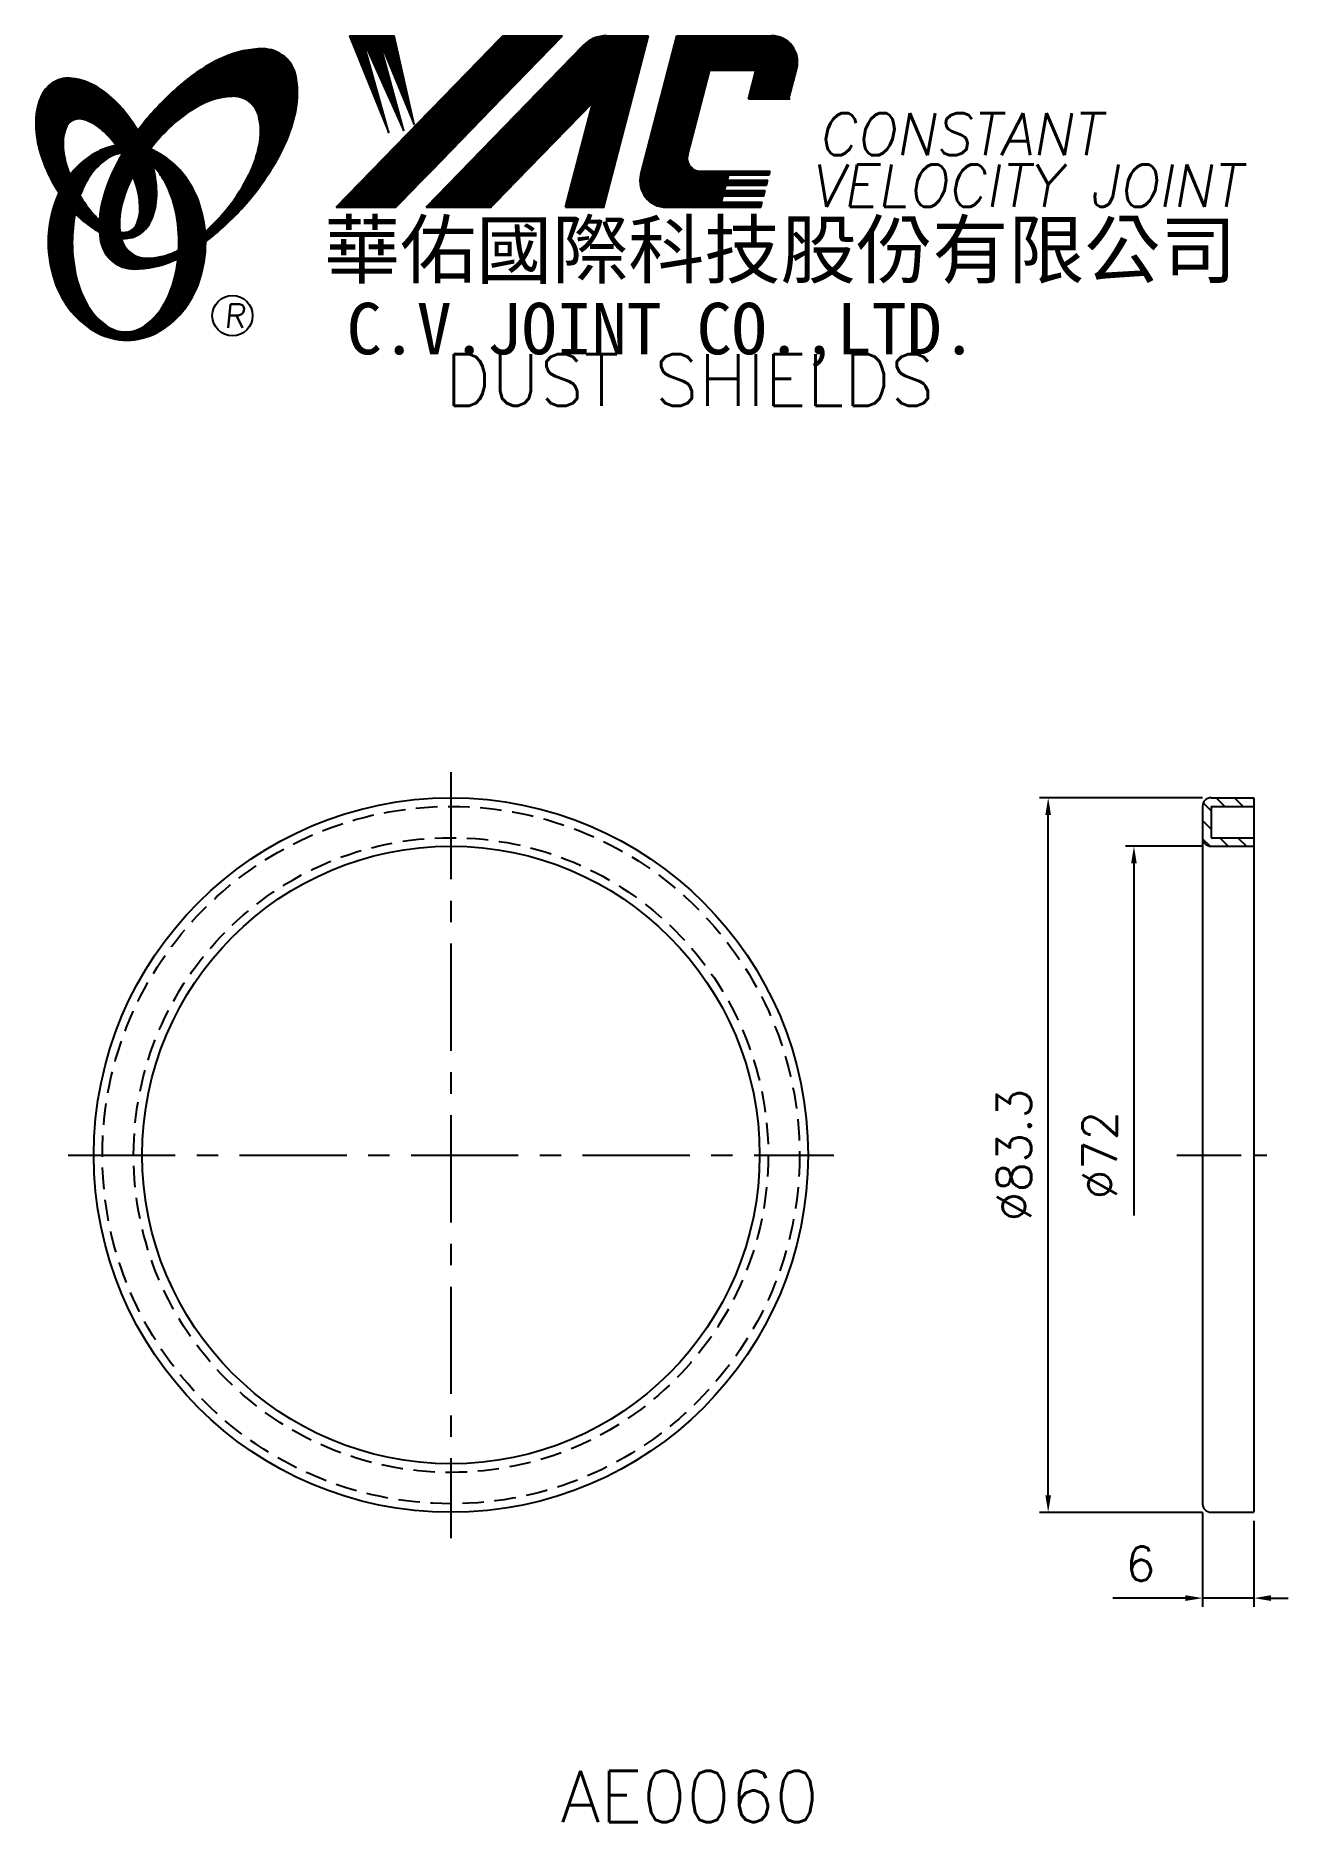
# Model space of a CAD drawing. Extents: x 89 to 235, y 3 to 211.
import ezdxf
from ezdxf.enums import TextEntityAlignment as Align

# ---------------------------------------------------------------- set-up
doc = ezdxf.new("R2010")
doc.units = 0
doc.header["$LTSCALE"] = 10
doc.header["$MEASUREMENT"] = 0
doc.linetypes.add('CENTER', pattern=[2, 1.25, -0.25, 0.25, -0.25])
doc.linetypes.add('HIDDEN', pattern=[0.375, 0.25, -0.125])
doc.layers.get('0').update_dxf_attribs({"linetype": 'CONTINUOUS'})
doc.layers.get('DEFPOINTS').update_dxf_attribs({"linetype": 'CONTINUOUS'})
doc.layers.add('4', color=4, linetype='CONTINUOUS')
doc.styles.add('CHINA', font='KAIU.TTF')
doc.styles.add('ITALICC', font='simplex.shx')
doc.dimstyles.new('STANDARD$0', dxfattribs={"dimtxt": 4, "dimasz": 2, "dimexe": 1, "dimexo": 1, "dimgap": 2, "dimtad": 1, "dimdec": 4, "dimzin": 10, "dimtxsty": 'ITALICC', "dimcen": 2, "dimclrd": 5, "dimclre": 5, "dimclrt": 18, "dimaunit": 1, "dimazin": 3, "dimtp": 0.1, "dimtfac": 0.7, "dimtdec": 4, "dimtmove": 0, "dimatfit": 3, "dimtolj": 1, "dimtzin": 10})
pattern_1 = [(45, (-9.95653, 3.967395), (-0.00883883476, 0.00883883476), [])]
pattern_2 = [(45, (158.634015, -32.337015), (-0.00727476112, 0.00727476112), [])]

# ---------------------------------------------------------------- blocks, each defined once
blk = doc.blocks.new('*D14')
at = {"color": 5, "linetype": 'BYBLOCK'}
for p, q in [((225.15, 122.55), (206.15, 122.55)), ((207.15, 41.25), (207.15, 120.55)), ((225.15, 39.25), (206.15, 39.25))]:
    blk.add_line(p, q, dxfattribs=at)
for points in [[(206.82, 120.55), (207.48, 120.55), (207.15, 122.55)], [(206.82, 41.25), (207.48, 41.25), (207.15, 39.25)]]:
    blk.add_solid(points, dxfattribs=at)
at = {"layer": 'DEFPOINTS', "color": 0, "linetype": 'BYBLOCK'}
for p in [(207.15, 122.55), (226.15, 122.55), (226.15, 39.25)]:
    blk.add_point(p, dxfattribs=at)
at = {"color": 18, "linetype": 'BYBLOCK', "insert": (203.15, 80.9), "char_height": 4, "attachment_point": 5, "rotation": 90, "style": 'ITALICC'}
blk.add_mtext('\\A1;∅83.3', dxfattribs=at)
blk = doc.blocks.new('*D15')
at = {"color": 5, "linetype": 'BYBLOCK'}
for p, q in [((225.15, 116.9), (216.15, 116.9)), ((217.15, 114.9), (217.15, 73.86))]:
    blk.add_line(p, q, dxfattribs=at)
blk.add_solid([(216.82, 114.9), (217.48, 114.9), (217.15, 116.9)], dxfattribs=at)
at = {"layer": 'DEFPOINTS', "color": 0, "linetype": 'BYBLOCK'}
for p in [(217.15, 116.9), (226.15, 116.9), (225.15, 44.9)]:
    blk.add_point(p, dxfattribs=at)
at = {"color": 18, "linetype": 'BYBLOCK', "insert": (213.15, 80.9), "char_height": 4, "attachment_point": 5, "rotation": 90, "style": 'ITALICC'}
blk.add_mtext('\\A1;∅72', dxfattribs=at)
blk = doc.blocks.new('*D16')
at = {"color": 5, "linetype": 'BYBLOCK'}
for p, q in [((225.15, 39.25), (225.15, 28.25)), ((231.15, 38.25), (231.15, 28.25)), ((223.15, 29.25), (214.67, 29.25)), ((231.15, 29.25), (225.15, 29.25)), ((233.15, 29.25), (235.15, 29.25))]:
    blk.add_line(p, q, dxfattribs=at)
for points in [[(223.15, 29.59), (223.15, 28.92), (225.15, 29.25)], [(233.15, 29.59), (233.15, 28.92), (231.15, 29.25)]]:
    blk.add_solid(points, dxfattribs=at)
at = {"layer": 'DEFPOINTS', "color": 0, "linetype": 'BYBLOCK'}
for p in [(225.15, 40.25), (231.15, 39.25), (225.15, 29.25)]:
    blk.add_point(p, dxfattribs=at)
at = {"color": 18, "linetype": 'BYBLOCK', "insert": (217.91, 33.25), "char_height": 4, "attachment_point": 5, "style": 'ITALICC'}
blk.add_mtext('\\A1;6', dxfattribs=at)

msp = doc.modelspace()

# ---------------------------------------------------------------- hatches: boundary and pattern name
at = {"layer": '4', "linetype": 'CONTINUOUS'}
h = msp.add_hatch(dxfattribs=at)
h.set_pattern_fill('ANSI31', color=5, scale=0.1, style=0)
h.set_pattern_definition(pattern_1)
h.paths.add_polyline_path([(150.50218, 211.39838), (143.54487, 211.39838), (124.12826, 191.39462), (131.08557, 191.39462)])
h.paths.add_polyline_path([(154.04907, 203.63281), (150.86869, 191.39462), (155.34968, 191.39462), (160.54811, 211.39838), (155.65139, 211.39838, 0.202785967), (152.91731, 210.24196), (134.62318, 191.39462), (142.17009, 191.39462)])
h.paths.add_polyline_path([(167.67617, 207.39996), (173.06989, 207.39996), (172.20087, 204.05594), (176.91769, 204.05594), (177.83441, 207.58351, 0.490800957), (174.88421, 211.39838), (163.8499, 211.39838), (159.64284, 195.20949, 0.490800957), (162.59304, 191.39462), (173.62736, 191.39462), (173.7818, 191.98893), (169.06498, 191.98893), (169.25835, 192.73301), (173.97517, 192.73301), (174.13373, 193.34315), (169.41691, 193.34315), (169.57815, 193.96362), (174.29497, 193.96362), (174.45115, 194.56461), (169.73433, 194.56461), (169.89113, 195.16799), (174.60796, 195.16799), (174.72469, 195.61718), (166.58494, 195.61718, -0.490800957), (165.10984, 197.52462)])
h = msp.add_hatch(dxfattribs=at)
h.set_pattern_fill('ANSI31', color=1, scale=0.1, style=0)
h.set_pattern_definition(pattern_1)
h.paths.add_polyline_path([(130.86024, 211.39838), (125.68291, 211.39838), (130.25367, 200.09464), (127.18774, 211.05262), (132.02248, 200.3303), (129.07447, 211.05262), (133.20168, 201.03726)])
h = msp.add_hatch(dxfattribs=at)
h.set_pattern_fill('ANSI31', color=5, scale=0.082305, style=0)
h.set_pattern_definition([(45, (-9.95653, 3.967395), (-0.00727476112, 0.00727476112), [])])
h.paths.add_polyline_path([(112.07894, 204.3359, -0.172879177), (114.02041, 203.67733, -0.172879177), (115.10771, 201.93928, -0.104527385), (115.13549, 198.61109, -0.065680101), (113.96595, 195.20913, -0.051823203), (111.52554, 191.36674, -0.044272532), (108.85057, 188.54041, -0.020203161), (108.90415, 187.40249, 0.006517006), (109.3087, 187.71457, 0.049863361), (113.86212, 192.12763, 0.049863361), (117.45176, 197.3548, 0.063682799), (119.27281, 201.98214, 0.103597411), (119.46211, 206.56611, 0.177892575), (118.1135, 208.93639, 0.177892575), (115.55111, 209.86972, 0.103597411), (111.06331, 208.91667, 0.063682799), (106.80556, 206.3476, 0.049863361), (102.25214, 201.93454, 0.016070017), (100.98144, 200.32822, -0.007061632), (101.22872, 199.89119, -0.031648676), (102.18131, 197.85462, -0.008069351), (102.61322, 198.41893, -0.051823203), (105.79159, 201.67738, -0.065680101), (108.83352, 203.59774, -0.104527385)])
h.paths.add_polyline_path([(99.00327, 191.17458, -0.065680101), (100.1728, 194.57654, -0.006063428), (100.41674, 195.05155, 0.027613469), (99.68991, 196.63962, 0.017011252), (99.15649, 197.5746, 0.007829282), (98.6625, 196.70737, 0.063682799), (96.84146, 192.08002, 0.103597411), (96.65216, 187.49605, 0.177892575), (98.00077, 185.12578, 0.177892575), (100.56316, 184.19245, 0.103597411), (105.05096, 185.14549, 0.008811776), (105.67792, 185.43557, 0.013922709), (105.75525, 186.40538, -0.009086703), (105.30524, 186.18793, -0.104527385), (102.05982, 185.44977, -0.172879177), (100.11834, 186.10834, -0.172879177), (99.03105, 187.84639, -0.104527385)])
h = msp.add_hatch(dxfattribs=at)
h.set_pattern_fill('ANSI31', color=3, scale=0.082305, style=0)
h.set_pattern_definition(pattern_2)
h.paths.add_polyline_path([(96.28244, 205.38673, 0.106488277), (93.34056, 206.42531, 0.158297415), (91.25036, 206.03026, 0.158297415), (89.79103, 204.48257, 0.106488277), (89.08021, 201.44481, 0.071723199), (89.49826, 198.13185, 0.058080454), (91.04324, 194.31646, 0.058080454), (93.42429, 190.95867, 0.071723199), (95.98953, 188.82092, 0.020895977), (96.52972, 188.51893, -0.030777155), (96.51381, 189.89515, -0.042059526), (95.41745, 191.05791, -0.04691039), (93.79829, 193.53906, -0.04691039), (92.67001, 196.27855, -0.060581117), (92.26791, 198.54061, -0.10187153), (92.57953, 200.62882, -0.185892489), (93.35962, 201.52046, -0.185892489), (94.53626, 201.65858, -0.10187153), (96.43391, 200.73304, -0.060581117), (98.07074, 199.12077, -0.04691039), (99.68991, 196.63962, -0.04691039), (100.81819, 193.90014, -0.060581117), (101.22029, 191.63807, -0.10187153), (100.90867, 189.54987, -0.185892489), (100.12858, 188.65822, -0.185892489), (98.95194, 188.5201, -0.002013383), (98.91114, 188.53073, 0.021593804), (99.03105, 187.84639, 0.006477741), (99.04905, 187.76935, 0.14950097), (101.02161, 188.17739, 0.158297415), (102.48094, 189.72508, 0.106488277), (103.19175, 192.76285, 0.071723199), (102.77371, 196.0758, 0.058080454), (101.22872, 199.89119, 0.058080454), (98.84768, 203.24898, 0.071723199)])
h = msp.add_hatch(dxfattribs=at)
h.set_pattern_fill('ANSI31', color=1, scale=0.082305, style=0)
h.set_pattern_definition(pattern_2)
h.paths.add_polyline_path([(97.37606, 197.06329, -0.120168026), (99.06785, 197.71668, 0.016865385), (98.46809, 198.59942, 0.076648372), (96.31187, 197.8805, 0.104809576), (93.22741, 195.3674, 0.005838257), (93.06047, 195.1552, 0.028089978), (93.79829, 193.53906, 0.014237292), (94.24042, 192.75402, -0.045767751), (95.1656, 194.69086, -0.106890197)])
h.paths.add_polyline_path([(93.34469, 187.30867, -0.048711043), (93.6748, 190.68901, -0.007865741), (93.42429, 190.95867, -0.037695478), (91.78842, 193.07743, 0.03042545), (91.26309, 191.77346, 0.080710289), (90.53765, 187.30867, 0.080710289), (91.26309, 182.84388, 0.089265679), (93.22741, 179.24994, 0.104809576), (96.31187, 176.73684, 0.11926607), (99.72106, 175.9119, 0.11926607), (103.13025, 176.73684, 0.104809576), (106.21471, 179.24994, 0.089265679), (108.17903, 182.84388, 0.080710289), (108.90446, 187.30867, 0.080710289), (108.17903, 191.77346, 0.089265679), (106.21471, 195.3674, 0.104809576), (103.13025, 197.8805, 0.025513357), (102.43702, 198.19325, 0.004818181), (102.18131, 197.85462, -0.023722145), (102.72253, 196.25787, -0.065307489), (103.95771, 194.69086, -0.073950765), (105.27016, 191.49313, -0.060532391), (105.77861, 187.30867, -0.060532391), (105.27016, 183.1242, -0.073950765), (103.95771, 179.92648, -0.106890197), (101.74725, 177.55405, -0.153118262), (99.56165, 176.86867, -0.153118262), (97.37606, 177.55405, -0.106890197), (95.1656, 179.92648, -0.073950765), (93.85315, 183.1242, -0.060532391)])
h = msp.add_hatch(dxfattribs=at)
h.set_pattern_fill('ANSI31', color=5, scale=12, angle=90, style=0)
h.set_pattern_definition([(135, (-3.4054, 6.9315), (-1.06066, -1.06066), [])])
h.paths.add_polyline_path([(231.14912, 116.90429), (231.14912, 117.90429), (226.14912, 117.90429), (226.14912, 121.55429), (231.14912, 121.55429), (231.14912, 122.55429), (226.14912, 122.55429, 0.414213562), (225.14912, 121.55429), (225.14912, 117.90429, 0.414213562), (226.14912, 116.90429)])

# ---------------------------------------------------------------- linework, layer by layer
at = {"layer": '4', "color": 5, "linetype": 'CONTINUOUS'}
for p, q in [((124.12826, 191.39462), (143.54487, 211.39838)), ((131.08557, 191.39462), (150.50218, 211.39838)), ((143.54487, 211.39838), (150.50218, 211.39838)), ((155.34968, 191.39462), (160.54811, 211.39838)), ((155.65139, 211.39838), (160.54811, 211.39838)), ((159.64284, 195.20949), (163.8499, 211.39838)), ((163.8499, 211.39838), (174.88421, 211.39838)), ((134.62318, 191.39462), (152.91731, 210.24196)), ((165.10984, 197.52462), (167.67617, 207.39996)), ((167.67617, 207.39996), (173.06989, 207.39996)), ((172.20087, 204.05594), (173.06989, 207.39996)), ((176.91769, 204.05594), (177.83441, 207.58351)), ((142.17009, 191.39462), (154.04907, 203.63281)), ((150.86869, 191.39462), (154.04907, 203.63281)), ((172.20087, 204.05594), (177.06812, 204.05594)), ((166.58494, 195.61718), (174.72469, 195.61718)), ((169.41691, 193.34315), (169.57815, 193.96362)), ((169.57815, 193.96362), (174.29497, 193.96362)), ((169.73433, 194.56461), (169.89113, 195.16799)), ((169.73433, 194.56461), (174.45115, 194.56461)), ((169.89113, 195.16799), (174.60796, 195.16799)), ((174.29497, 193.96362), (174.45115, 194.56461)), ((174.60796, 195.16799), (174.72469, 195.61718)), ((169.06498, 191.98893), (169.25835, 192.73301)), ((169.06498, 191.98893), (173.7818, 191.98893)), ((169.25835, 192.73301), (173.97517, 192.73301)), ((169.41691, 193.34315), (174.13373, 193.34315)), ((173.62736, 191.39462), (173.7818, 191.98893)), ((173.97517, 192.73301), (174.13373, 193.34315)), ((124.12826, 191.39462), (131.08557, 191.39462)), ((134.62318, 191.39462), (142.17009, 191.39462)), ((150.86869, 191.39462), (155.34968, 191.39462)), ((162.59304, 191.39462), (173.62736, 191.39462))]:
    msp.add_line(p, q, dxfattribs=at)
at = {"layer": '4', "color": 1, "linetype": 'CONTINUOUS'}
for p, q in [((125.68291, 211.39838), (130.25367, 200.09464)), ((125.68291, 211.39838), (130.86024, 211.39838)), ((127.18774, 211.05262), (132.02248, 200.3303)), ((130.25367, 200.09464), (127.18774, 211.05262)), ((129.07447, 211.05262), (133.20168, 201.03726)), ((132.02248, 200.3303), (129.07447, 211.05262)), ((133.20168, 201.03726), (130.86024, 211.39838))]:
    msp.add_line(p, q, dxfattribs=at)
at = {"layer": '4', "color": 5, "linetype": 'CENTER'}
for p, q in [((137.49917, 125.55429), (137.49917, 36.25429)), ((92.84917, 80.90429), (182.14917, 80.90429))]:
    msp.add_line(p, q, dxfattribs=at)
at = {"layer": '4', "color": 7, "linetype": 'CONTINUOUS'}
for p, q in [((225.14912, 121.55429), (225.14912, 40.25429)), ((226.14912, 122.55429), (231.14912, 122.55429)), ((226.14912, 121.55429), (231.14912, 121.55429)), ((226.14912, 121.55429), (226.14912, 117.90429)), ((231.14912, 122.55429), (231.14912, 39.25429)), ((226.14912, 117.90429), (231.14912, 117.90429)), ((226.14912, 116.90429), (231.14912, 116.90429)), ((226.14912, 39.25429), (231.14912, 39.25429))]:
    msp.add_line(p, q, dxfattribs=at)
at = {"layer": '4', "color": 5, "linetype": 'CENTER', "ltscale": 0.6}
msp.add_line((222.14912, 80.90429), (234.14912, 80.90429), dxfattribs=at)
at = {"layer": '4', "color": 5, "linetype": 'CONTINUOUS'}
for points in [[(108.90415, 187.40249, 0.006517006), (109.3087, 187.71457, 0.049863361), (113.86212, 192.12763, 0.049863361), (117.45176, 197.3548, 0.063682799), (119.27281, 201.98214, 0.103597411), (119.46211, 206.56611, 0.177892575), (118.1135, 208.93639, 0.177892575), (115.55111, 209.86972, 0.103597411), (111.06331, 208.91667, 0.063682799), (106.80556, 206.3476, 0.049863361), (102.25214, 201.93454, 0.016070017), (100.98144, 200.32822)], [(108.85057, 188.54041, 0.044272532), (111.52554, 191.36674, 0.051823203), (113.96595, 195.20913, 0.065680101), (115.13549, 198.61109, 0.104527385), (115.10771, 201.93928, 0.172879177), (114.02041, 203.67733, 0.172879177), (112.07894, 204.3359, 0.104527385), (108.83352, 203.59774, 0.065680101), (105.79159, 201.67738, 0.051823203), (102.61322, 198.41893, 0.008069351), (102.18131, 197.85462)], [(99.15649, 197.5746, 0.007829282), (98.6625, 196.70737, 0.063682799), (96.84146, 192.08002, 0.103597411), (96.65216, 187.49605, 0.177892575), (98.00077, 185.12578, 0.177892575), (100.56316, 184.19245, 0.103597411), (105.05096, 185.14549, 0.008811776), (105.67792, 185.43557, 0.008811776)], [(100.41674, 195.05155, 0.006063428), (100.1728, 194.57654, 0.065680101), (99.00327, 191.17458, 0.104527385), (99.03105, 187.84639, 0.172879177), (100.11834, 186.10834, 0.172879177), (102.05982, 185.44977, 0.104527385), (105.30524, 186.18793, 0.009086703), (105.75525, 186.40538, 0.009086703)]]:
    msp.add_lwpolyline(points, format="xyb", dxfattribs=at)
at = {"layer": '4', "color": 3, "linetype": 'CONTINUOUS'}
for points in [[(99.04905, 187.76935, 0.14950097), (101.02161, 188.17739, 0.158297415), (102.48094, 189.72508, 0.106488277), (103.19175, 192.76285, 0.071723199), (102.77371, 196.0758, 0.058080454), (101.22872, 199.89119, 0.058080454), (98.84768, 203.24898, 0.071723199), (96.28244, 205.38673, 0.106488277), (93.34056, 206.42531, 0.158297415), (91.25036, 206.03026, 0.158297415), (89.79103, 204.48257, 0.106488277), (89.08021, 201.44481, 0.071723199), (89.49826, 198.13185, 0.058080454), (91.04324, 194.31646, 0.058080454), (93.42429, 190.95867, 0.071723199), (95.98953, 188.82092, 0.020895977), (96.52972, 188.51893, 0.020895977)], [(98.91114, 188.53073, 0.002013383), (98.95194, 188.5201, 0.185892489), (100.12858, 188.65822, 0.185892489), (100.90867, 189.54987, 0.10187153), (101.22029, 191.63807, 0.060581117), (100.81819, 193.90014, 0.04691039), (99.68991, 196.63962, 0.04691039), (98.07074, 199.12077, 0.060581117), (96.43391, 200.73304, 0.10187153), (94.53626, 201.65858, 0.185892489), (93.35962, 201.52046, 0.185892489), (92.57953, 200.62882, 0.10187153), (92.26791, 198.54061, 0.060581117), (92.67001, 196.27855, 0.04691039), (93.79829, 193.53906, 0.04691039), (95.41745, 191.05791, 0.042059526), (96.51381, 189.89515, 0.042059526)]]:
    msp.add_lwpolyline(points, format="xyb", dxfattribs=at)
at = {"layer": '4', "color": 1, "linetype": 'CONTINUOUS'}
for points in [[(91.78842, 193.07743, 0.03042545), (91.26309, 191.77346, 0.080710289), (90.53765, 187.30867, 0.080710289), (91.26309, 182.84388, 0.089265679), (93.22741, 179.24994, 0.104809576), (96.31187, 176.73684, 0.11926607), (99.72106, 175.9119, 0.11926607), (103.13025, 176.73684, 0.104809576), (106.21471, 179.24994, 0.089265679), (108.17903, 182.84388, 0.080710289), (108.90446, 187.30867, 0.080710289), (108.17903, 191.77346, 0.089265679), (106.21471, 195.3674, 0.104809576), (103.13025, 197.8805, 0.025513357), (102.43702, 198.19325, 0.025513357)], [(98.46809, 198.59942, 0.076648372), (96.31187, 197.8805, 0.104809576), (93.22741, 195.3674, 0.005838257), (93.06047, 195.1552, 0.005838257)], [(93.6748, 190.68901, 0.048711043), (93.34469, 187.30867, 0.060532391), (93.85315, 183.1242, 0.073950765), (95.1656, 179.92648, 0.106890197), (97.37606, 177.55405, 0.153118262), (99.56165, 176.86867, 0.153118262), (101.74725, 177.55405, 0.106890197), (103.95771, 179.92648, 0.073950765), (105.27016, 183.1242, 0.060532391), (105.77861, 187.30867, 0.060532391), (105.27016, 191.49313, 0.073950765), (103.95771, 194.69086, 0.065307489), (102.72253, 196.25787)], [(99.06785, 197.71668, 0.120168026), (97.37606, 197.06329, 0.106890197), (95.1656, 194.69086, 0.045767751), (94.24042, 192.75402, 0.045767751)]]:
    msp.add_lwpolyline(points, format="xyb", dxfattribs=at)
at = {"layer": '4', "color": 5, "linetype": 'CONTINUOUS'}
msp.add_circle((112.0253, 178.76295), 2.35282, dxfattribs=at)
at = {"layer": '4', "color": 7, "linetype": 'CONTINUOUS'}
for radius in [41.65, 36]:
    msp.add_circle((137.49917, 80.90429), radius, dxfattribs=at)
at = {"layer": '4', "color": 5, "linetype": 'HIDDEN'}
for radius in [40.65, 37]:
    msp.add_circle((137.49917, 80.90429), radius, dxfattribs=at)
at = {"layer": '4', "color": 5, "linetype": 'CONTINUOUS'}
for centre, radius, start, end in [((155.65139, 207.58814), 3.81024, 90, 135.8533387), ((174.88421, 208.35019), 3.04819, 345.4326059, 90), ((166.58494, 197.14128), 1.5241, 165.4326059, 270), ((162.59304, 194.44281), 3.04819, 165.4326059, 270)]:
    msp.add_arc(centre, radius, start, end, dxfattribs=at)
at = {"layer": '4', "color": 7, "linetype": 'CONTINUOUS'}
for centre, start, end in [((226.14912, 121.55429), 90, 180), ((226.14912, 117.90429), 180, 270), ((226.14912, 40.25429), 180, 270)]:
    msp.add_arc(centre, 1, start, end, dxfattribs=at)

# ---------------------------------------------------------------- texts
at = {"layer": '4', "color": 5, "linetype": 'CONTINUOUS', "style": 'ITALICC'}
for s, height, oblique, p in [('CONSTANT', 4.9, 10, (180.27707, 197.46509)), ('VELOCITY JOINT', 4.9, 10, (179.39885, 191.4697)), ('R', 2.75625, 5, (111.06661, 177.35335))]:
    msp.add_text(s, height=height, dxfattribs=dict(at, oblique=oblique)).set_placement(p)
at = {"layer": '4', "color": 7, "linetype": 'CONTINUOUS', "style": 'CHINA'}
for s, height, p in [('華佑國際科技股份有限公司', 6.5, (122.7149, 183.20477)), ('C.V.JOINT CO.,LTD.', 6, (125.34354, 174.25855))]:
    msp.add_text(s, height=height, dxfattribs=at).set_placement(p)
at = {"layer": '4', "color": 18, "linetype": 'CONTINUOUS', "style": 'ITALICC'}
for s, p in [('DUST SHIELDS', (165.34626, 168.26573)), ('AE0060', (165.34626, 3.11834))]:
    msp.add_text(s, height=6, dxfattribs=at).set_placement(p, align=Align.CENTER)

# ---------------------------------------------------------------- dimensions: what is measured, and where the dimension line sits
at = {"layer": '4', "color": 7, "linetype": 'CONTINUOUS'}
dim = msp.add_linear_dim(base=(207.14913, 122.55429), p1=(226.14912, 39.25429), p2=(226.14912, 122.55429), angle=90, text='%%C83.3', dimstyle='STANDARD$0', dxfattribs=at)
dim.commit()
dim.dimension.update_dxf_attribs({"geometry": '*D14', "text_midpoint": (203.14913, 80.90429)})
dim = msp.add_linear_dim(base=(217.1491, 116.90429), p1=(225.14912, 44.90429), p2=(226.14912, 116.90429), angle=90, text='%%C72', dimstyle='STANDARD$0', override={"dimcen": -2, "dimse1": 1, "dimsd1": 1}, dxfattribs=at)
dim.commit()
dim.dimension.update_dxf_attribs({"geometry": '*D15', "text_midpoint": (213.1491, 80.90429)})
dim = msp.add_linear_dim(base=(225.14912, 29.25431), p1=(231.14912, 39.25429), p2=(225.14912, 40.25429), text='6', dimstyle='STANDARD$0', dxfattribs=at)
dim.commit()
dim.dimension.update_dxf_attribs({"geometry": '*D16', "text_midpoint": (217.91103, 33.25431)})

doc.saveas('drawing.dxf')
